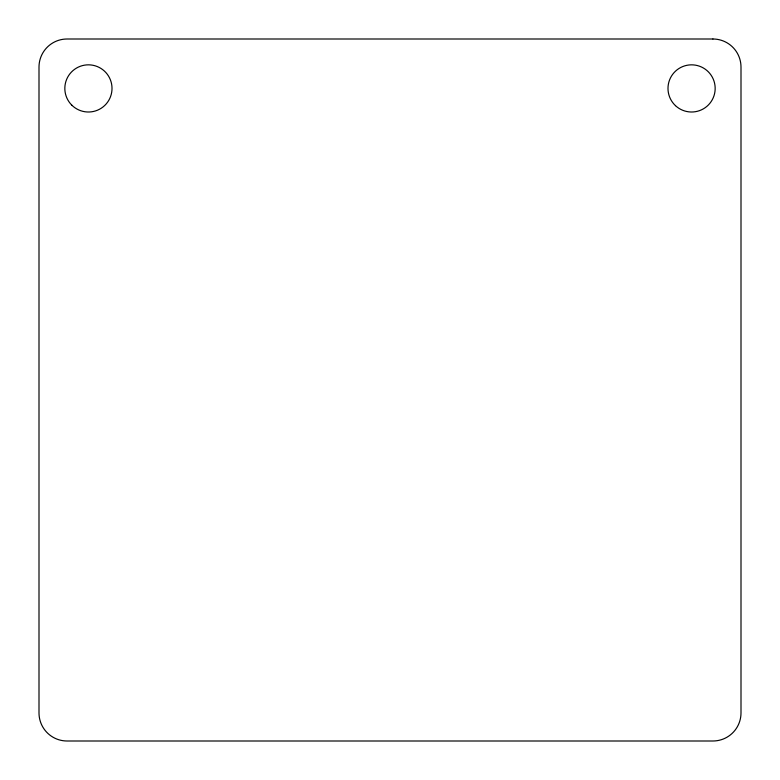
<?xml version="1.0" encoding="UTF-8"?>
<svg xmlns="http://www.w3.org/2000/svg" width="780" height="780" viewBox="0 0 780 780"><rect width="100%" height="100%" fill="white"/><g stroke="black" fill="none" stroke-linecap="round" stroke-linejoin="round"><path stroke-width="1.17" d="M712.92 39L67.08 39A28.08 28.08 0 0 0 39 67.08L39 712.92A28.08 28.08 0 0 0 67.08 741L712.92 741A28.08 28.08 0 0 0 741 712.92L741 67.08A28.08 28.08 0 0 0 712.92 39M71.74 105.095A23.585 23.585 0 0 0 111.209 94.526A23.585 23.585 0 0 0 82.319 65.637A23.585 23.585 0 0 0 71.74 105.095M675.48 105.661A23.585 23.585 0 0 0 714.558 93.746A23.585 23.585 0 0 0 684.703 65.861A23.585 23.585 0 0 0 675.48 105.661"/></g></svg>
